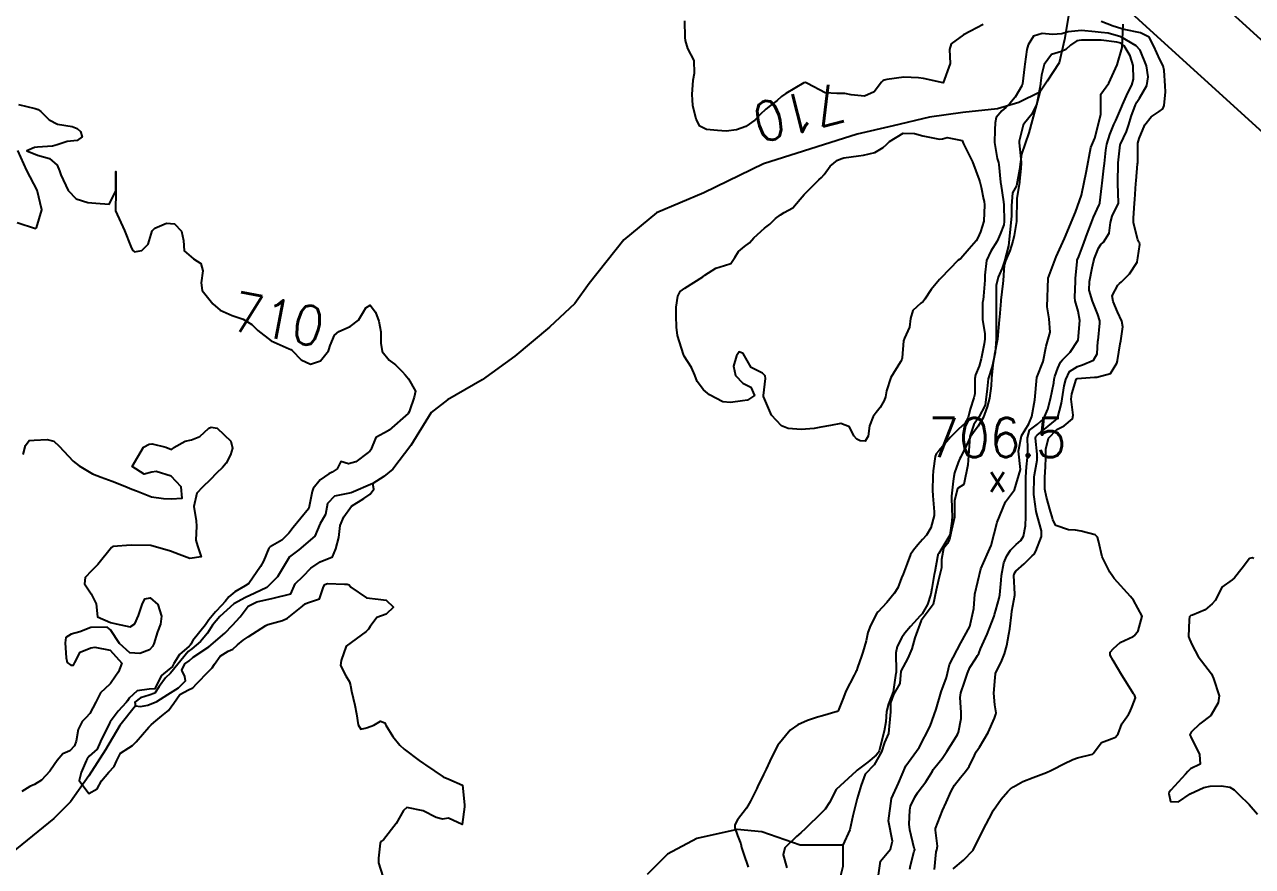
# Model space of a CAD drawing. Header units: metres. Extents: x 307586 to 320046, y 7427249 to 7434250.
# Drawn here: x 309109.8 to 309234.7, y 7432782.2 to 7432867.9 of the extents above; entities that cross this region are included whole.
import ezdxf
from ezdxf.enums import TextEntityAlignment as Align

# ---------------------------------------------------------------- set-up
doc = ezdxf.new("R2010")
doc.units = ezdxf.units.M
doc.header["$MEASUREMENT"] = 0
for name, color, linetype in [('Cotas', 45, 'Continuous'), ('Curvas de Nivel 1m', 11, 'Continuous'), ('Curvas de Nivel 5m', 15, 'Continuous'), ('Hidrografia', 140, 'Continuous'), ('Pontos Cotados', 45, 'Continuous'), ('Vias Primárias', 230, 'Continuous')]:
    doc.layers.add(name, color=color, linetype=linetype)
doc.styles.add('Style-STANDARD', font='STANDARD.shx')

# ---------------------------------------------------------------- blocks, each defined once
blk = doc.blocks.new('ELVTXT_79')
at = {"layer": 'Pontos Cotados', "linetype": 'Continuous', "style": 'Style-STANDARD'}
for s, height, p in [('706.5', 4, (0, 4)), ('x', 3, (0, 0))]:
    blk.add_text(s, height=height, dxfattribs=at).set_placement(p, align=Align.MIDDLE_CENTER)

msp = doc.modelspace()

# ---------------------------------------------------------------- linework, layer by layer
at = {"layer": 'Curvas de Nivel 1m', "flags": 128}
for points, elevation in [([(309202.36, 7432781.95), (309202.53, 7432783.72), (309202.58, 7432783.95), (309202.67, 7432784.31), (309202.45, 7432785.95), (309202.47, 7432786.1), (309203.18, 7432787.94), (309203.54, 7432788.75), (309204.06, 7432789.92), (309204.38, 7432790.51), (309204.99, 7432791.31), (309205.52, 7432791.91), (309205.89, 7432792.42), (309206.42, 7432793.53), (309206.54, 7432793.78), (309206.6, 7432793.9), (309206.92, 7432794.38), (309207.83, 7432795.88), (309208.46, 7432797.33), (309208.6, 7432797.73), (309208.62, 7432797.87), (309208.48, 7432798.7), (309208.39, 7432799.87), (309208.51, 7432801.48), (309208.55, 7432801.83), (309208.57, 7432801.87), (309209.2, 7432803.2), (309209.46, 7432803.86), (309209.7, 7432804.71), (309209.93, 7432805.86), (309210.02, 7432806.41), (309210.18, 7432807.85), (309210.23, 7432808.21), (309210.52, 7432809.85), (309210.52, 7432809.94), (309210.43, 7432811.85), (309210.46, 7432812.02), (309210.64, 7432812.27), (309211.46, 7432813.03), (309212.3, 7432813.83), (309212.48, 7432814.02), (309212.67, 7432814.31), (309213.25, 7432815.82), (309213.24, 7432816.38), (309212.82, 7432817.83), (309212.71, 7432818.34), (309212.48, 7432819.83), (309212.47, 7432820.1), (309212.5, 7432821.83), (309212.52, 7432822.07), (309212.78, 7432823.58), (309212.81, 7432823.8), (309212.82, 7432823.83), (309212.81, 7432823.86), (309212.79, 7432824.18), (309212.63, 7432825.83), (309212.66, 7432825.97), (309212.81, 7432826.11), (309214.66, 7432827.64), (309214.82, 7432827.77), (309214.85, 7432827.8), (309215.27, 7432829.37), (309215.33, 7432829.8), (309215.53, 7432831.13), (309215.7, 7432831.79), (309216.09, 7432832.58), (309216.89, 7432833.12), (309217.4, 7432833.27), (309218.54, 7432833.76), (309218.91, 7432834.39), (309218.98, 7432835.69), (309218.99, 7432835.75), (309219.18, 7432837.51), (309219.16, 7432837.75), (309218.95, 7432838.38), (309218.42, 7432839.76), (309218.1, 7432840.88), (309218.12, 7432841.76), (309218.4, 7432843.15), (309218.54, 7432843.76), (309218.64, 7432844.14), (309219.03, 7432845.13), (309219.27, 7432845.51), (309219.54, 7432845.75), (309220.12, 7432846.68), (309220.25, 7432847.74), (309220.42, 7432848.39), (309221.07, 7432849.73), (309221.07, 7432849.75), (309221, 7432851.73), (309220.99, 7432851.85), (309221.05, 7432853.73), (309221.05, 7432853.81), (309221.15, 7432854.75), (309221.25, 7432855.64), (309221.28, 7432855.73), (309221.88, 7432857.02), (309222.11, 7432857.72), (309222.37, 7432858.54), (309222.81, 7432859.71), (309222.94, 7432859.98), (309223.22, 7432860.41), (309223.95, 7432861.7), (309224.1, 7432862.56), (309223.92, 7432863.7), (309223.28, 7432865.27), (309222.87, 7432865.71), (309221.29, 7432866.64), (309220.01, 7432867.03), (309219.3, 7432867.1), (309218.69, 7432867.16), (309217.3, 7432867.3), (309215.95, 7432867.14), (309215.29, 7432866.94), (309214.37, 7432866.89), (309213.29, 7432866.99), (309212.42, 7432866.71), (309211.88, 7432865.84), (309211.76, 7432865.36), (309211.53, 7432863.85), (309211.5, 7432863.6), (309211.29, 7432861.85), (309211.28, 7432861.8), (309211.23, 7432861.65), (309210.56, 7432860.51), (309210.03, 7432859.86), (309209.61, 7432859.47), (309209.2, 7432859.11), (309208.63, 7432858.44), (309208.51, 7432857.88), (309208.48, 7432857.18), (309208.46, 7432855.88), (309208.73, 7432854.28), (309208.85, 7432853.87), (309208.89, 7432853.64), (309209.08, 7432851.87), (309209.08, 7432851.84), (309209.11, 7432851.69), (309209.38, 7432849.87), (309209.4, 7432849.55), (309209.45, 7432847.87), (309209.4, 7432847.52), (309209.05, 7432846.56), (309208.72, 7432845.87), (309208.08, 7432844.83), (309207.63, 7432843.89), (309207.49, 7432842.38), (309207.48, 7432841.89), (309207.33, 7432840.25), (309207.29, 7432839.9), (309207.25, 7432839.61), (309207.22, 7432837.9), (309207.47, 7432836.43), (309207.48, 7432835.89), (309207.4, 7432835.41), (309207.09, 7432833.9), (309206.89, 7432833.14), (309206.52, 7432832.27), (309206.47, 7432831.9), (309206.45, 7432830.32), (309206.34, 7432829.91), (309205.97, 7432828.78), (309205.77, 7432827.91), (309205.43, 7432827.31), (309204.81, 7432826.72), (309203.98, 7432825.93), (309202.79, 7432824.53), (309202.52, 7432824.21), (309202.43, 7432823.95), (309202.22, 7432822.5), (309202.19, 7432821.96), (309202.16, 7432820.53), (309202.18, 7432819.96), (309202.33, 7432818.33), (309202.32, 7432817.95), (309201.97, 7432816.68), (309201.54, 7432815.96), (309201.15, 7432815.49), (309200.67, 7432814.95), (309200.22, 7432814.42), (309199.93, 7432813.98), (309199.56, 7432813.07), (309199.16, 7432811.98), (309199.01, 7432811.6), (309198.62, 7432810.59), (309198.27, 7432810), (309197.5, 7432809.1), (309196.58, 7432808.13), (309196.53, 7432808.07), (309196.49, 7432808.02), (309195.84, 7432806.75), (309195.59, 7432806.03), (309195.39, 7432805.19), (309195.07, 7432804.03), (309194.93, 7432803.64), (309194.52, 7432802.47), (309194.41, 7432802.15), (309194.36, 7432802.04), (309194.19, 7432801.72), (309193.33, 7432800.06), (309193.1, 7432799.44), (309192.55, 7432798.07), (309192.46, 7432798), (309190.98, 7432797.56), (309190.46, 7432797.42), (309189.45, 7432797.1), (309188.45, 7432796.65), (309187.68, 7432796.12), (309186.43, 7432794.58), (309186.19, 7432794.14), (309185.62, 7432792.94), (309185.23, 7432792.15), (309184.95, 7432791.59), (309184.37, 7432790.34), (309184.29, 7432790.16), (309183.65, 7432788.87), (309183.23, 7432788.18), (309182.33, 7432786.99), (309182.04, 7432786.48), (309182.04, 7432786.19), (309182.31, 7432785.39), (309182.65, 7432784.53), (309182.74, 7432784.18), (309182.92, 7432783.56), (309183.41, 7432782.17)], 709), ([(309199.83, 7432781.97), (309199.91, 7432782.34), (309200.3, 7432783.79), (309200.34, 7432783.93), (309200.34, 7432783.97), (309200.3, 7432784.1), (309199.83, 7432785.97), (309199.77, 7432786.53), (309199.86, 7432787.97), (309199.93, 7432788.39), (309200.36, 7432789.29), (309200.61, 7432789.72), (309200.79, 7432789.97), (309201.49, 7432790.85), (309202.15, 7432791.95), (309202.23, 7432792.11), (309202.4, 7432792.32), (309203.14, 7432793.22), (309203.62, 7432793.93), (309204.44, 7432795.24), (309204.7, 7432795.66), (309204.81, 7432795.92), (309205.06, 7432797.31), (309205.08, 7432797.91), (309204.98, 7432799.42), (309205.05, 7432799.91), (309205.42, 7432800.99), (309205.7, 7432801.91), (309205.95, 7432802.47), (309206.54, 7432803.38), (309206.74, 7432803.69), (309206.85, 7432803.9), (309207.05, 7432804.39), (309207.71, 7432805.88), (309208.41, 7432807.7), (309208.46, 7432807.87), (309208.49, 7432807.97), (309208.59, 7432808.3), (309208.94, 7432809.54), (309209, 7432809.87), (309209.13, 7432811.37), (309209.16, 7432811.86), (309209.4, 7432813.12), (309209.71, 7432813.86), (309210.09, 7432814.43), (309210.67, 7432814.99), (309211.12, 7432815.4), (309211.41, 7432815.84), (309211.62, 7432816.91), (309211.63, 7432817.84), (309211.66, 7432818.9), (309211.66, 7432819.84), (309211.65, 7432820.94), (309211.66, 7432821.84), (309211.7, 7432822.91), (309211.81, 7432823.84), (309211.86, 7432824.77), (309211.83, 7432825.84), (309212.02, 7432826.63), (309212.82, 7432827.25), (309213.47, 7432827.82), (309213.89, 7432828.76), (309214.15, 7432829.81), (309214.49, 7432831.43), (309214.53, 7432831.81), (309214.58, 7432832.1), (309214.89, 7432832.94), (309215.17, 7432833.53), (309215.38, 7432833.8), (309216.14, 7432834.56), (309216.92, 7432835.74), (309216.94, 7432835.78), (309216.95, 7432835.8), (309217.14, 7432837.78), (309216.96, 7432838.75), (309216.66, 7432839.78), (309216.63, 7432840.13), (309216.69, 7432841.78), (309216.71, 7432842.07), (309216.85, 7432843.78), (309216.87, 7432843.92), (309217.02, 7432844.29), (309217.44, 7432845.37), (309217.58, 7432845.77), (309217.89, 7432846.6), (309218.32, 7432847.76), (309218.54, 7432848.29), (309219.09, 7432849.55), (309219.16, 7432849.69), (309219.17, 7432849.75), (309219.37, 7432851.49), (309219.39, 7432851.75), (309219.59, 7432853.29), (309219.63, 7432853.74), (309219.78, 7432855.12), (309219.89, 7432855.74), (309220.2, 7432856.71), (309220.61, 7432857.74), (309220.78, 7432858.14), (309221.2, 7432859.07), (309221.4, 7432859.54), (309221.47, 7432859.73), (309222.02, 7432860.93), (309222.42, 7432861.72), (309222.6, 7432862.35), (309222.57, 7432863.72), (309222.27, 7432864.72), (309221.66, 7432865.73), (309221.29, 7432865.99), (309220.91, 7432866.11), (309219.29, 7432866.29), (309217.83, 7432866.31), (309217.29, 7432866.31), (309216.84, 7432866.23), (309216.19, 7432865.79), (309215.71, 7432865.36), (309215.27, 7432865.15), (309214.26, 7432864.83), (309213.5, 7432863.83), (309213.24, 7432862.73), (309213.13, 7432861.93), (309213.12, 7432861.83), (309212.84, 7432860.21), (309212.75, 7432859.83), (309212.25, 7432858.78), (309211.5, 7432857.85), (309211.38, 7432857.65), (309211.17, 7432856.84), (309210.98, 7432856.03), (309210.97, 7432855.85), (309211.14, 7432854.24), (309211.18, 7432853.85), (309211.18, 7432853.8), (309211.13, 7432853.25), (309211.01, 7432851.95), (309211, 7432851.85), (309210.74, 7432850.21), (309210.72, 7432849.85), (309210.7, 7432848.22), (309210.68, 7432847.85), (309210.46, 7432846.44), (309210.33, 7432845.86), (309210.02, 7432844.87), (309209.58, 7432843.86), (309209.45, 7432843.42), (309209.34, 7432841.87), (309209.31, 7432841.54), (309209.09, 7432839.87), (309209.09, 7432839.75), (309208.95, 7432838.14), (309208.93, 7432837.89), (309208.93, 7432837.87), (309208.93, 7432837.85), (309208.76, 7432835.87), (309208.47, 7432834.31), (309208.38, 7432833.88), (309208.28, 7432833.27), (309208.16, 7432831.88), (309208.12, 7432831.13), (309207.96, 7432829.88), (309207.72, 7432829.01), (309207.29, 7432827.89), (309206.81, 7432827.02), (309206.32, 7432826.39), (309205.98, 7432825.91), (309205.62, 7432825.09), (309205.03, 7432823.92), (309204.94, 7432823.75), (309204.77, 7432823.33), (309204.4, 7432822.29), (309204.32, 7432821.93), (309204.25, 7432821.43), (309204.08, 7432819.93), (309204.13, 7432818.51), (309204.14, 7432817.93), (309204.13, 7432817.36), (309203.92, 7432815.93), (309202.81, 7432814.09), (309202.7, 7432813.95), (309202.69, 7432813.92), (309202.66, 7432813.75), (309202.38, 7432812.21), (309202.33, 7432811.95), (309202.07, 7432810.51), (309201.97, 7432809.96), (309201.66, 7432808.89), (309201.09, 7432807.96), (309200.85, 7432807.7), (309200.58, 7432807.41), (309199.9, 7432806.64), (309199.34, 7432805.98), (309199.02, 7432805.53), (309198.55, 7432804.61), (309198.42, 7432803.99), (309198.45, 7432802.06), (309198.44, 7432801.99), (309198.42, 7432801.9), (309198.14, 7432800), (309197.69, 7432798.78), (309197.49, 7432798), (309197.41, 7432796.96), (309197.24, 7432796.01), (309196.82, 7432794.41), (309196.74, 7432794.02), (309196.64, 7432793.8), (309196.42, 7432793.57), (309195.57, 7432792.86), (309194.5, 7432792.04), (309194.44, 7432791.99), (309194.39, 7432791.95), (309192.37, 7432790.07), (309191.67, 7432788.76), (309191.23, 7432788.08), (309190.8, 7432787.62), (309190.33, 7432787.17), (309189.78, 7432786.64), (309189.24, 7432786.1), (309188.76, 7432785.66), (309188.31, 7432785.28), (309187.13, 7432784.13), (309186.98, 7432783.44), (309187.34, 7432782.12)], 708), ([(309109.68, 7432824.15), (309109.92, 7432825.06), (309110.27, 7432825.57), (309110.78, 7432825.62), (309112.12, 7432825.69), (309112.78, 7432825.51), (309113.34, 7432825.01), (309114.76, 7432823.49), (309115.37, 7432822.99), (309116.74, 7432822.19), (309117.6, 7432821.83), (309118.74, 7432821.45), (309120.03, 7432820.94), (309120.73, 7432820.64), (309121.2, 7432820.45), (309122.72, 7432819.86), (309123.94, 7432819.67), (309124.71, 7432819.65), (309125.86, 7432819.72), (309125.74, 7432820.87), (309124.74, 7432821.94), (309123.2, 7432822.44), (309122.75, 7432822.36), (309121.99, 7432822.15), (309120.75, 7432822.93), (309121.92, 7432824.91), (309122.49, 7432825.19), (309122.78, 7432825.23), (309124.17, 7432824.89), (309124.77, 7432824.67), (309124.9, 7432824.75), (309125.01, 7432824.88), (309126.15, 7432825.5), (309126.78, 7432825.65), (309127.65, 7432825.99), (309128.57, 7432826.83), (309128.8, 7432826.93), (309129.39, 7432826.82), (309130.78, 7432825.5), (309130.97, 7432824.81), (309130.77, 7432824.12), (309130.31, 7432823.26), (309129.93, 7432822.82), (309129.32, 7432822.25), (309128.74, 7432821.6), (309127.92, 7432820.84), (309127.35, 7432820.22), (309127.04, 7432818.85), (309127.26, 7432817.42), (309127.31, 7432816.85), (309127.25, 7432815.44), (309127.39, 7432814.85), (309127.76, 7432813.73), (309126.64, 7432813.58), (309125.53, 7432813.99), (309124.65, 7432814.31), (309122.66, 7432814.9), (309120.66, 7432814.93), (309118.8, 7432814.81), (309118.66, 7432814.7), (309117.26, 7432812.97), (309116.63, 7432812.33), (309115.98, 7432811.63), (309115.9, 7432810.99), (309116.6, 7432809.99), (309117.09, 7432808.97), (309117.25, 7432807.65), (309118.56, 7432807.05), (309119.13, 7432806.94), (309120.56, 7432806.62), (309121.02, 7432806.92), (309121.42, 7432807.76), (309121.79, 7432808.91), (309122.04, 7432809.46), (309122.59, 7432809.58), (309123.38, 7432808.89), (309123.74, 7432807.72), (309123.63, 7432806.89), (309123.35, 7432806.1), (309122.97, 7432804.9), (309122.83, 7432804.61), (309122.53, 7432804.27), (309121.55, 7432803.9), (309120.53, 7432803.98), (309119.46, 7432804.94), (309118.56, 7432806.31), (309118.21, 7432806.6), (309116.56, 7432806.56), (309115.44, 7432806.1), (309114.55, 7432805.89), (309114.03, 7432805.52), (309113.96, 7432805.01), (309114.05, 7432803.48), (309114.15, 7432803), (309114.51, 7432802.71), (309114.79, 7432802.72), (309114.93, 7432803), (309115.46, 7432804.06), (309116.54, 7432804.5), (309116.97, 7432804.54), (309118.53, 7432804.25), (309119.7, 7432802.94), (309119.38, 7432802.06), (309118.63, 7432800.95), (309118.57, 7432800.87), (309118.49, 7432800.79), (309117.54, 7432799.9), (309117.08, 7432798.97), (309116.45, 7432797.82), (309116.05, 7432797.38), (309115.67, 7432796.99), (309115.27, 7432796.16), (309115.07, 7432794.99), (309114.9, 7432794.51), (309114.41, 7432794.02), (309113.72, 7432793.69), (309113.13, 7432793.01), (309112.83, 7432792.57), (309112.38, 7432791.93), (309111.53, 7432791.03), (309110.82, 7432790.59), (309110.36, 7432790.37), (309109.55, 7432789.86)], 711)]:
    msp.add_lwpolyline(points, dxfattribs=dict(at, elevation=elevation))
at = {"layer": 'Curvas de Nivel 5m', "elevation": 710, "flags": 128}
for points in [[(309207.3, 7432867.9), (309206, 7432867.21), (309205.29, 7432866.83), (309204.05, 7432865.94), (309203.88, 7432865.34), (309203.94, 7432863.94), (309203.23, 7432861.95), (309201.24, 7432862.4), (309200.74, 7432862.48), (309199.24, 7432862.55), (309197.51, 7432862.29), (309197.23, 7432862.22), (309197.09, 7432862.16), (309196.98, 7432862.02), (309196.21, 7432861.05), (309195.22, 7432860.59), (309193.89, 7432860.73), (309193.22, 7432860.89), (309192.41, 7432860.88), (309191.22, 7432860.96), (309189.43, 7432861.9), (309189.23, 7432861.99), (309189.07, 7432861.95), (309187.22, 7432860.89), (309186.8, 7432860.56), (309186.34, 7432860.15), (309185.69, 7432859.67), (309185.2, 7432859.29), (309184.63, 7432858.73), (309184.09, 7432858.18), (309183.18, 7432857.53), (309182.21, 7432857.17), (309181.17, 7432857.06), (309180.28, 7432857.11), (309179.17, 7432857.2), (309178.48, 7432857.55), (309178.11, 7432858.25), (309177.78, 7432859.67), (309177.73, 7432860.25), (309177.72, 7432860.76), (309177.81, 7432862.25), (309177.95, 7432862.96), (309177.9, 7432864.25), (309177.27, 7432865.47), (309177.02, 7432866.26), (309176.99, 7432866.56), (309176.98, 7432868.26)], [(309204.27, 7432782.01), (309205.31, 7432782.89), (309206.3, 7432783.9), (309207.28, 7432785.89), (309208.25, 7432787.78), (309208.29, 7432787.87), (309208.31, 7432787.9), (309208.34, 7432787.97), (309209.13, 7432789.09), (309209.8, 7432789.86), (309210.09, 7432790.13), (309210.38, 7432790.35), (309211.34, 7432790.88), (309212.39, 7432791.31), (309213.75, 7432791.81), (309214.19, 7432792.01), (309214.4, 7432792.11), (309215.52, 7432792.67), (309216.41, 7432793.11), (309216.9, 7432793.29), (309218.42, 7432793.68), (309218.47, 7432793.71), (309218.49, 7432793.75), (309219.33, 7432794.85), (309220.44, 7432795.25), (309220.76, 7432795.41), (309221.02, 7432795.72), (309221.42, 7432796.75), (309222.07, 7432797.71), (309222.23, 7432797.95), (309222.47, 7432798.51), (309222.81, 7432799.39), (309222.68, 7432799.71), (309222.6, 7432799.82), (309222.5, 7432799.97), (309221.39, 7432801.72), (309220.53, 7432803.18), (309220.21, 7432803.73), (309220.23, 7432804.05), (309220.55, 7432804.41), (309221.24, 7432805.04), (309222.56, 7432805.64), (309222.67, 7432805.71), (309223.07, 7432806.21), (309223.46, 7432807.7), (309222.61, 7432809.34), (309222.29, 7432809.71), (309220.63, 7432811.55), (309220.49, 7432811.73), (309220.19, 7432812.18), (309219.39, 7432813.74), (309219.05, 7432815.38), (309218.93, 7432815.75), (309218.69, 7432815.97), (309217.28, 7432816.36), (309216.69, 7432816.44), (309215.99, 7432816.49), (309214.69, 7432816.94), (309214.4, 7432817.51), (309214.32, 7432817.81), (309214.15, 7432818.37), (309213.73, 7432819.82), (309213.57, 7432820.64), (309213.58, 7432821.82), (309213.66, 7432822.93), (309213.67, 7432823.82), (309213.67, 7432824.69), (309213.94, 7432825.81), (309214.81, 7432826.68), (309215.53, 7432827.08), (309216.38, 7432827.78), (309216.46, 7432828.15), (309216.27, 7432829.79), (309216.32, 7432830.33), (309216.77, 7432831.78), (309216.81, 7432831.85), (309216.87, 7432831.88), (309218.62, 7432832.01), (309218.88, 7432832.02), (309220.24, 7432832.38), (309220.9, 7432833.45), (309220.96, 7432833.67), (309220.98, 7432833.73), (309221.23, 7432835.41), (309221.3, 7432835.73), (309221.52, 7432837.14), (309221.4, 7432837.73), (309220.96, 7432838.66), (309220.52, 7432839.73), (309220.41, 7432840.3), (309220.99, 7432841.39), (309221.17, 7432841.55), (309221.38, 7432841.73), (309222.2, 7432842.52), (309222.96, 7432843.71), (309222.97, 7432843.75), (309223.02, 7432844.15), (309223.23, 7432845.51), (309223.19, 7432845.71), (309223.14, 7432845.8), (309223.05, 7432845.98), (309222.6, 7432847.71), (309222.61, 7432848.18), (309222.71, 7432849.71), (309222.72, 7432850.09), (309222.83, 7432851.71), (309222.85, 7432851.98), (309223.01, 7432853.71), (309223.02, 7432853.83), (309223.03, 7432855.71), (309223.05, 7432855.83), (309223.17, 7432856.3), (309223.73, 7432857.7), (309224.38, 7432858.5), (309225.2, 7432859.03), (309225.57, 7432859.31), (309225.71, 7432859.67), (309225.84, 7432861.06), (309225.83, 7432861.67), (309225.72, 7432863.21), (309225.61, 7432863.68), (309225.26, 7432864.34), (309224.67, 7432865.69), (309224.2, 7432866.61), (309223.3, 7432867.06), (309221.63, 7432867.4), (309221.3, 7432867.49), (309220.52, 7432867.74), (309219.31, 7432868.2)], [(309109.19, 7432859.75), (309110.88, 7432859.36), (309111.19, 7432859.24), (309111.46, 7432859.05), (309112.33, 7432858.19), (309113.17, 7432857.75), (309114.65, 7432857.52), (309115.17, 7432857.31), (309115.5, 7432857), (309115.68, 7432856.47), (309115.15, 7432856.09), (309114.16, 7432856), (309113.14, 7432855.66), (309112.65, 7432855.52), (309111.14, 7432855.41), (309110.82, 7432855.37), (309110.04, 7432855.06), (309111.13, 7432854.6), (309112.35, 7432854.26), (309113.12, 7432853.57), (309113.37, 7432853.02), (309113.5, 7432852.62), (309114.26, 7432851.01), (309115.08, 7432850.17), (309116.26, 7432849.8), (309117.07, 7432849.73), (309118.41, 7432849.63), (309119.09, 7432850.95), (309119.11, 7432852.95), (309119.09, 7432850.95), (309119.06, 7432848.95), (309119.97, 7432846.94), (309120.63, 7432845.32), (309120.8, 7432844.93), (309121.01, 7432844.77), (309121.74, 7432844.92), (309122.37, 7432845.56), (309122.79, 7432846.9), (309123.05, 7432847.17), (309124.26, 7432847.68), (309125.05, 7432847.62), (309125.79, 7432846.87), (309125.97, 7432845.93), (309126.04, 7432844.87), (309127.01, 7432844.07), (309127.74, 7432843.59), (309127.96, 7432842.85), (309127.76, 7432841.63), (309127.89, 7432840.85), (309128.95, 7432839.47), (309129.71, 7432838.82), (309130.94, 7432838.29), (309132.06, 7432837.92), (309132.93, 7432837.37), (309133.53, 7432836.77), (309134.91, 7432835.7), (309136.73, 7432834.9), (309136.89, 7432834.84), (309137.03, 7432834.74), (309137.94, 7432833.78), (309138.88, 7432833.33), (309139.9, 7432833.68), (309140.71, 7432834.69), (309140.77, 7432834.81), (309140.9, 7432835.24), (309141.32, 7432836.28), (309141.77, 7432836.68), (309142.93, 7432837.17), (309143.77, 7432837.81), (309144.3, 7432838.65), (309144.52, 7432839.08), (309144.95, 7432839.34), (309145.5, 7432838.63), (309145.83, 7432837.73), (309146.06, 7432836.63), (309146.05, 7432835.49), (309146.2, 7432834.63), (309146.88, 7432833.76), (309147.54, 7432833.27), (309148.22, 7432832.6), (309148.52, 7432832.25), (309148.87, 7432831.84), (309149.57, 7432830.58), (309149.44, 7432829.99), (309148.98, 7432828.59), (309148.93, 7432828.48), (309148.82, 7432828.33), (309146.88, 7432826.62), (309146.84, 7432826.58), (309146.8, 7432826.55), (309145.53, 7432825.89), (309145.04, 7432824.64), (309144.93, 7432824.48), (309144.77, 7432824.35), (309143.51, 7432823.41), (309142.76, 7432823.22), (309141.99, 7432823.45), (309141.62, 7432822.68), (309141.09, 7432822.35), (309140.75, 7432822.2), (309139.87, 7432821.57), (309139.17, 7432820.71), (309139.05, 7432820.39), (309138.74, 7432818.71), (309138.73, 7432818.68), (309138.7, 7432818.63), (309137.12, 7432816.73), (309136.68, 7432816.16), (309135.98, 7432815.44), (309134.8, 7432814.76), (309134.72, 7432814.7), (309134.66, 7432814.61), (309134.1, 7432813.3), (309133.81, 7432812.77), (309132.62, 7432811.04), (309132.25, 7432810.79), (309131.21, 7432810.19), (309130.6, 7432809.66), (309130.21, 7432809.19), (309129.89, 7432808.82), (309129.25, 7432808.15), (309128.57, 7432807.32), (309128.21, 7432806.84), (309126.92, 7432805.23), (309126.71, 7432804.86), (309126.66, 7432804.74), (309126.54, 7432804.65), (309125.59, 7432803.81), (309124.99, 7432802.88), (309124.83, 7432802.55), (309124.51, 7432802.33), (309123.73, 7432801.66), (309123.32, 7432800.89), (309123.05, 7432800.33), (309122.48, 7432800.28), (309121.28, 7432800.12), (309120.47, 7432799.36), (309120.29, 7432799.1), (309120.14, 7432798.93), (309119.35, 7432798.04), (309118.53, 7432796.95), (309118.49, 7432796.9), (309118.44, 7432796.83), (309117.53, 7432794.96), (309117.2, 7432794.18), (309116.4, 7432793.45), (309116.17, 7432793.2), (309116.07, 7432792.98), (309115.58, 7432791.79), (309115.36, 7432790.99), (309116.35, 7432789.68), (309117.19, 7432790.13), (309117.65, 7432790.96), (309118.38, 7432791.84), (309118.92, 7432792.41), (309119.17, 7432792.94), (309119.59, 7432793.76), (309120.41, 7432794.31), (309120.81, 7432794.54), (309121.15, 7432794.92), (309122.44, 7432796.41), (309122.69, 7432796.65), (309122.98, 7432796.89), (309123.78, 7432797.56), (309124.46, 7432798.12), (309125, 7432798.87), (309125.61, 7432799.74), (309126.48, 7432800.2), (309126.93, 7432800.41), (309127.33, 7432800.85), (309128.51, 7432802.09), (309128.88, 7432802.45), (309129.14, 7432802.82), (309129.7, 7432803.64), (309130.53, 7432804.13), (309131, 7432804.34), (309131.48, 7432804.8), (309132.06, 7432805.28), (309132.55, 7432805.6), (309134.35, 7432806.76), (309134.56, 7432806.86), (309136.06, 7432807.25), (309136.57, 7432807.51), (309138.07, 7432808.72), (309138.35, 7432808.95), (309138.59, 7432809.05), (309139.81, 7432809.48), (309140.22, 7432810.69), (309140.36, 7432810.94), (309140.62, 7432811.03), (309142.34, 7432810.95), (309142.62, 7432810.97), (309142.83, 7432810.88), (309143, 7432810.66), (309144.6, 7432809.58), (309145.77, 7432809.45), (309146.59, 7432809.35), (309147.35, 7432808.61), (309146.58, 7432807.9), (309145.64, 7432807.56), (309144.97, 7432806.64), (309144.81, 7432806.39), (309144.56, 7432806.15), (309142.54, 7432804.67), (309142.01, 7432803.19), (309141.94, 7432802.68), (309142.5, 7432801.64), (309142.86, 7432801.03), (309142.96, 7432800.66), (309143.07, 7432800.08), (309143.39, 7432798.66), (309143.56, 7432797.76), (309143.73, 7432796.65), (309144.01, 7432796.21), (309144.44, 7432796.3), (309144.68, 7432796.39), (309145.33, 7432796.63), (309146.03, 7432797.04), (309146.45, 7432796.86), (309146.53, 7432796.7), (309146.56, 7432796.62), (309147.28, 7432795.45), (309147.97, 7432794.6), (309148.42, 7432794.19), (309149.94, 7432793.03), (309150.4, 7432792.73), (309150.6, 7432792.57), (309152.38, 7432791.35), (309152.98, 7432791.14), (309154.37, 7432790.52), (309154.57, 7432788.52), (309154.56, 7432788.3), (309154.32, 7432786.52), (309152.94, 7432787.15), (309152.33, 7432787.05), (309151.68, 7432787.21), (309150.34, 7432787.89), (309148.7, 7432788.23), (309148.34, 7432787.92), (309147.61, 7432786.6), (309146.31, 7432784.95), (309146.13, 7432784.8), (309145.98, 7432784.62), (309145.8, 7432783.1), (309145.8, 7432782.62), (309146.26, 7432781.22)], [(309109.05, 7432847.74), (309110.94, 7432847.15), (309111.04, 7432847.22), (309111.57, 7432849.04), (309111.09, 7432851.05), (309110.05, 7432853.06), (309109.13, 7432855.07)], [(309234.82, 7432813.56), (309234.66, 7432813.63), (309234.4, 7432813.56), (309233.64, 7432812.58), (309232.86, 7432811.59), (309232.63, 7432811.41), (309231.58, 7432810.64), (309231.06, 7432809.61), (309230.91, 7432809.3), (309230.6, 7432808.95), (309229.87, 7432808.34), (309228.59, 7432807.81), (309228.44, 7432807.77), (309228.28, 7432807.63), (309228.26, 7432807.32), (309228.2, 7432805.64), (309228.28, 7432805.35), (309228.55, 7432804.74), (309229.18, 7432803.62), (309230.52, 7432801.84), (309230.64, 7432801.61), (309230.74, 7432801.38), (309231.31, 7432799.6), (309231.2, 7432798.88), (309230.46, 7432797.61), (309229.33, 7432796.74), (309228.45, 7432795.89), (309228.32, 7432795.63), (309228.36, 7432795.55), (309228.44, 7432795.43), (309229.32, 7432793.62), (309229.38, 7432792.64), (309228.4, 7432792.18), (309228.11, 7432791.92), (309227.89, 7432791.64), (309226.38, 7432789.99), (309226.23, 7432789.8), (309226.19, 7432789.66), (309226.36, 7432788.84), (309227.18, 7432788.83), (309228.37, 7432789.63), (309229.74, 7432790.26), (309230.38, 7432790.4), (309231.55, 7432790.43), (309232.38, 7432790.3), (309232.82, 7432790.03), (309233.31, 7432789.58), (309234.36, 7432788.54), (309235.19, 7432787.55)]]:
    msp.add_lwpolyline(points, dxfattribs=at)
msp.add_lwpolyline([(309205.16, 7432856.09), (309205.25, 7432855.92), (309205.31, 7432855.77), (309206.21, 7432853.91), (309206.91, 7432852.11), (309206.98, 7432851.9), (309207.11, 7432851.36), (309207.34, 7432850.14), (309207.39, 7432849.9), (309207.43, 7432849.55), (309207.36, 7432847.9), (309207.05, 7432846.81), (309206.77, 7432846.18), (309206.59, 7432845.9), (309205.88, 7432845.06), (309205.02, 7432844.09), (309204.92, 7432844.02), (309204.76, 7432843.92), (309202.99, 7432842.09), (309202.92, 7432842.02), (309202.85, 7432841.95), (309202, 7432840.94), (309201.38, 7432839.97), (309201.21, 7432839.73), (309200.97, 7432839.54), (309200.14, 7432838.79), (309199.91, 7432837.98), (309199.81, 7432837.11), (309199.29, 7432835.99), (309199.2, 7432835.71), (309199.07, 7432833.99), (309199.05, 7432833.83), (309198.89, 7432833.58), (309197.91, 7432832), (309197.48, 7432830.64), (309197.36, 7432830.01), (309197.22, 7432829.64), (309196.84, 7432828.94), (309196.42, 7432828.43), (309196.11, 7432828.03), (309195.76, 7432827.08), (309195.61, 7432826.03), (309195.32, 7432825.51), (309194.8, 7432825.55), (309194.45, 7432825.7), (309194.15, 7432826.05), (309193.72, 7432826.96), (309192.82, 7432827.31), (309191.79, 7432827.1), (309190.81, 7432826.93), (309190.12, 7432826.79), (309188.81, 7432826.69), (309187.48, 7432826.8), (309186.81, 7432827.08), (309185.79, 7432828.15), (309184.97, 7432830.04), (309184.96, 7432830.16), (309185.16, 7432831.87), (309185.12, 7432832.16), (309184.88, 7432832.41), (309183.72, 7432833.02), (309183.04, 7432834.19), (309182.9, 7432834.42), (309182.5, 7432834.6), (309182.22, 7432834.2), (309181.93, 7432833.15), (309182.12, 7432832.2), (309182.87, 7432831.41), (309183.68, 7432831), (309184.05, 7432830.17), (309183.35, 7432829.68), (309182.84, 7432829.6), (309181.61, 7432829.43), (309180.84, 7432829.51), (309179.47, 7432830.22), (309178.86, 7432830.74), (309178.22, 7432831.59), (309177.97, 7432832.24), (309177.65, 7432833.02), (309176.89, 7432834.17), (309176.84, 7432834.26), (309176.82, 7432834.34), (309176.22, 7432836.27), (309176.11, 7432837.09), (309176.08, 7432838.27), (309176.09, 7432839.13), (309176.26, 7432840.27), (309176.49, 7432840.75), (309176.98, 7432841.07), (309178.8, 7432842.23), (309178.99, 7432842.38), (309180.11, 7432843.11), (309181, 7432843.39), (309181.63, 7432843.58), (309182.06, 7432844.2), (309182.41, 7432844.8), (309183.03, 7432845.31), (309183.54, 7432845.68), (309183.99, 7432846.18), (309185.05, 7432847.18), (309185.62, 7432847.59), (309186.18, 7432848.15), (309186.68, 7432848.53), (309187.07, 7432848.76), (309187.95, 7432849.25), (309188.71, 7432850.12), (309189.1, 7432850.6), (309189.84, 7432851.36), (309190.59, 7432852.1), (309190.87, 7432852.33), (309191.12, 7432852.64), (309191.73, 7432853.48), (309192.5, 7432854.08), (309192.93, 7432854.28), (309193.14, 7432854.34), (309194.64, 7432854.55), (309195.14, 7432854.62), (309196.28, 7432854.89), (309197.15, 7432855.38), (309197.47, 7432855.7), (309197.77, 7432856.01), (309199.17, 7432856.84), (309200.33, 7432856.82), (309201.17, 7432856.58), (309202.88, 7432856.24), (309203.17, 7432856.27), (309203.63, 7432856.41)], close=True, dxfattribs=at)
at = {"layer": 'Hidrografia', "elevation": 715.41}
for points in [[(309218.25, 7432882.39), (309215.56, 7432866.37), (309215.04, 7432863.99), (309213.8, 7432862.13), (309213.08, 7432861), (309211.94, 7432856.87), (309211.22, 7432854.7), (309211.01, 7432853.15), (309210.7, 7432851.5), (309210.29, 7432850.78), (309210.19, 7432849.44), (309210.19, 7432848.41), (309209.87, 7432845.38), (309209.46, 7432843.83), (309209.25, 7432843.11), (309208.84, 7432842.18), (309208.63, 7432841.36), (309208.63, 7432840.22), (309208.63, 7432839.4), (309208.63, 7432837.23), (309208.63, 7432835.89), (309208.53, 7432834.54), (309208.22, 7432833.1), (309207.81, 7432831.86), (309207.71, 7432830.83), (309207.5, 7432829.18), (309206.88, 7432827.94), (309206.36, 7432827.22), (309205.95, 7432825.98), (309205.85, 7432824.53), (309205.74, 7432823.09), (309205.33, 7432821.09), (309204.71, 7432820.68), (309204.4, 7432819.44), (309204.4, 7432817.79), (309204.09, 7432816.45), (309203.88, 7432815.52), (309203.67, 7432815.11), (309203.26, 7432814.59), (309203.06, 7432813.46), (309203.06, 7432812.63), (309202.75, 7432811.39), (309202.54, 7432810.36), (309202.23, 7432808.91), (309200.99, 7432807.26), (309200.37, 7432805.51), (309200.06, 7432804.37), (309199.65, 7432803.44), (309198.92, 7432802.1), (309198.82, 7432800.86), (309198.2, 7432799.73), (309197.89, 7432798.9), (309197.89, 7432797.97), (309197.68, 7432795.77), (309197.27, 7432794.84), (309196.96, 7432793.91), (309196.23, 7432792.57), (309195.3, 7432791.64), (309194.89, 7432790.51), (309194.48, 7432789.17), (309194.06, 7432787.41), (309193.75, 7432785.97), (309193.03, 7432784.42), (309193.03, 7432782.25), (309192.62, 7432780.6)], [(309196.64, 7432781.12), (309196.85, 7432782.77), (309197.88, 7432784.01), (309198.09, 7432784.83), (309197.68, 7432786.9), (309197.99, 7432789.17), (309198.71, 7432790.72), (309199.43, 7432792.47), (309200.78, 7432794.33), (309201.91, 7432796.5), (309202.53, 7432798.25), (309203.05, 7432800), (309203.56, 7432801.45), (309203.87, 7432802.79), (309205.02, 7432804.99), (309205.95, 7432806.64), (309206.36, 7432808.5), (309206.46, 7432809.94), (309207.08, 7432812.52), (309208.11, 7432814.9), (309208.73, 7432817.27), (309209.56, 7432819.33), (309210.49, 7432820.57), (309211.11, 7432822.64), (309210.9, 7432824.5), (309211.21, 7432826.04), (309211.94, 7432827.28), (309212.25, 7432828.01), (309212.56, 7432829.7), (309212.77, 7432831.97), (309213.39, 7432833.62), (309213.7, 7432835.17), (309214.11, 7432836.61), (309214.01, 7432837.95), (309213.8, 7432839.19), (309213.9, 7432842.08), (309214.73, 7432844.25), (309215.56, 7432846.11), (309216.69, 7432848.79), (309217.31, 7432850.55), (309217.83, 7432853.02), (309218.24, 7432855.4), (309218.66, 7432856.33), (309219.28, 7432858.73), (309219.28, 7432860.8), (309220.1, 7432861.93), (309220.93, 7432863.79), (309221.45, 7432865.55), (309221.55, 7432867.92)], [(309213.08, 7432861), (309210.94, 7432859.97), (309208.77, 7432859.32), (309205.24, 7432858.96), (309201.84, 7432858.46), (309198.16, 7432857.59), (309194.48, 7432856.73), (309184.98, 7432853.73), (309178.89, 7432850.78), (309174.09, 7432848.75), (309170.76, 7432845.98), (309167.25, 7432841.55), (309165.77, 7432839.52), (309163.19, 7432837.12), (309159.68, 7432834.16), (309156.35, 7432831.76), (309152.84, 7432829.73), (309151.18, 7432828.44), (309149.11, 7432825.07), (309147.26, 7432822.67), (309146.34, 7432821.93), (309145.23, 7432821.19)], [(309121.11, 7432798.59), (309119.5, 7432796.6), (309118.05, 7432794.1), (309116.34, 7432791.46), (309114.49, 7432788.83), (309112.78, 7432787.12), (309107.37, 7432782.72)], [(309193.03, 7432784.42), (309188.7, 7432784.4), (309184.81, 7432785.78), (309182.29, 7432786), (309178.18, 7432785.09), (309175.2, 7432783.49), (309173.14, 7432781.43)]]:
    msp.add_lwpolyline(points, dxfattribs=at)
msp.add_lwpolyline([(309145.23, 7432821.19), (309143.02, 7432820.27), (309141.35, 7432819.9), (309140.62, 7432819.16), (309140.43, 7432818.05), (309139.88, 7432817.13), (309139.32, 7432815.83), (309137.71, 7432814.47), (309136.77, 7432813.74), (309136.26, 7432812.88), (309135.54, 7432811.72), (309134.45, 7432810.63), (309133.22, 7432810.05), (309132.27, 7432809.61), (309131.11, 7432808.96), (309129.66, 7432807.66), (309128.94, 7432806.79), (309128.43, 7432805.99), (309127.71, 7432805.12), (309126.84, 7432804.4), (309126.47, 7432804.11), (309124.66, 7432801.92), (309124.15, 7432801.42), (309123.5, 7432800.55), (309123.06, 7432799.89), (309122.48, 7432799.68), (309121.61, 7432799.39), (309121.03, 7432798.95), (309121.11, 7432798.59), (309121.61, 7432798.52), (309122.34, 7432798.66), (309123.28, 7432799.02), (309124.37, 7432799.75), (309125.46, 7432800.4), (309126.18, 7432801.13), (309126.11, 7432801.56), (309125.82, 7432802.21), (309126.11, 7432802.87), (309126.54, 7432803.16), (309126.98, 7432803.52), (309128.57, 7432804.6), (309130.17, 7432805.98), (309130.97, 7432806.78), (309131.76, 7432807.65), (309132.56, 7432808.73), (309133.43, 7432809.17), (309135.1, 7432809.53), (309136.91, 7432809.97), (309137.35, 7432810.98), (309138.14, 7432811.78), (309138.94, 7432812.58), (309139.88, 7432813.23), (309141.12, 7432813.75), (309141.48, 7432814.55), (309141.77, 7432815.71), (309141.92, 7432816.94), (309142.28, 7432817.81), (309143.08, 7432818.9), (309144.31, 7432819.69), (309144.96, 7432820.13), (309145.33, 7432820.64)], close=True, dxfattribs=at)
at = {"layer": 'Vias Primárias'}
for points in [[(309068.68, 7433019.19), (309110.51, 7432980.64), (309168.6, 7432927.64), (309228.14, 7432873.12), (309282.98, 7432823.29), (309329.07, 7432783.1), (309355.56, 7432762), (309388.93, 7432741.4), (309421.67, 7432726.94), (309443.65, 7432719.43), (309471.52, 7432713.02), (309511.46, 7432708.15)], [(309105.84, 7432975.56), (309163.95, 7432922.55), (309223.5, 7432868.03), (309278.39, 7432818.14), (309324.65, 7432777.8), (309351.58, 7432756.35), (309385.71, 7432735.28), (309419.16, 7432720.51), (309441.76, 7432712.78), (309470.33, 7432706.22), (309510.92, 7432701.26)]]:
    msp.add_lwpolyline(points, dxfattribs=at)

# ---------------------------------------------------------------- block references
at = {"layer": 'Pontos Cotados', "linetype": 'Continuous'}
msp.add_blockref('ELVTXT_79', (309208.75, 7432821.87, 706.45), dxfattribs=at)

# ---------------------------------------------------------------- texts
at = {"layer": 'Cotas', "style": 'Style-STANDARD'}
for rotation, p in [(194.6253, (309188.56, 7432858.93, 710)), (349.0899, (309135.6, 7432837.9, 710))]:
    msp.add_text('710', height=4, rotation=rotation, dxfattribs=at).set_placement(p, align=Align.MIDDLE_CENTER)

doc.saveas('drawing.dxf')
